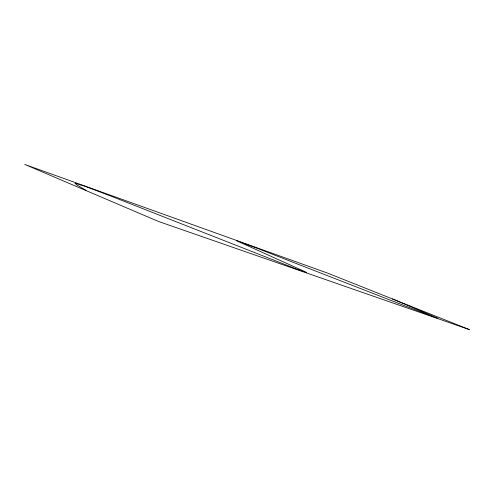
<?xml version="1.0" encoding="UTF-8"?>
<svg xmlns="http://www.w3.org/2000/svg" width="494" height="494" viewBox="0 0 494 494"><rect width="100%" height="100%" fill="white"/><g stroke="black" fill="none" stroke-linecap="round" stroke-linejoin="round"><path stroke-width="0.74" d="M392.44 298.944L437.937 318.297L406.704 306.539L257.862 248.568L236.453 240.708L306.601 272.392L297.407 269.397L110.65 196.001L85.135 186.343L74.909 183.231L76.823 184.947L86.024 190.326M469.3 329.572L158.42 221.436L24.7 164.428L327.973 273.256L469.3 329.572"/></g></svg>
